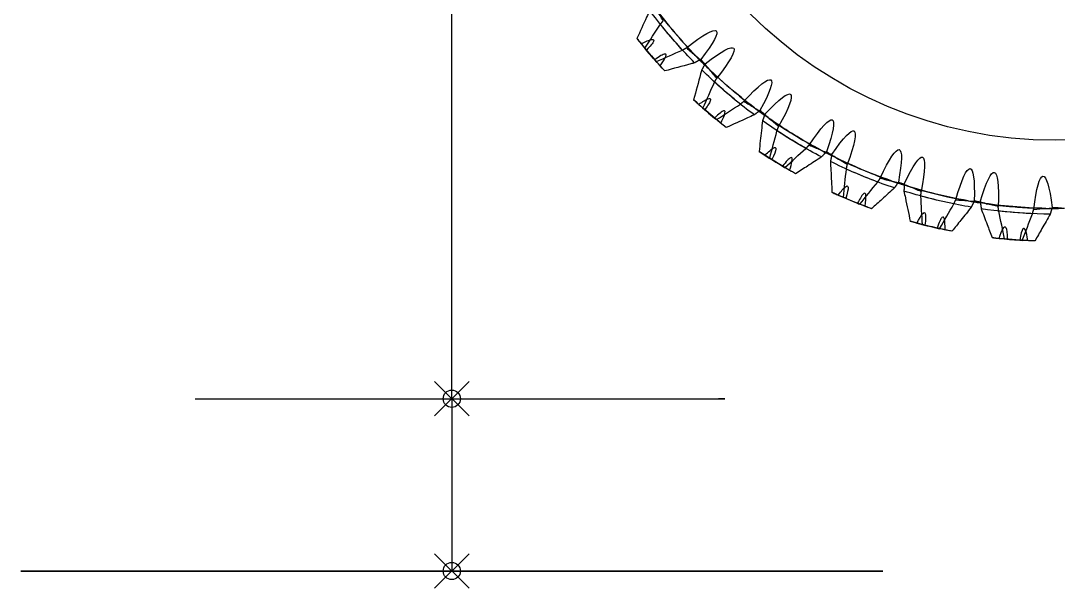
# Model space of a CAD drawing. Header units: millimetres. Extents: x -3 to 292, y -52 to 113.
# Drawn here: x -3.2 to 57, y -2.9 to 30.1 of the extents above; entities that cross this region are included whole.
import ezdxf

# ---------------------------------------------------------------- set-up
doc = ezdxf.new("R2010")
doc.units = ezdxf.units.MM
doc.header["$PDMODE"] = 35
doc.layers.add('pieza3', color=163, linetype='Continuous')

msp = doc.modelspace()

# ---------------------------------------------------------------- linework, layer by layer
at = {"extrusion": (1.60812e-16, 1, 1.06581e-15)}
msp.add_line((21.835, 8.121, -72.904), (21.835, -1.879, -72.904), dxfattribs=at)
at = {"extrusion": (1.60812e-16, 1, 1.06581e-15), "elevation": -1.879}
for points in [[(3.165, -97.904), (3.165, -47.904), (-46.835, -47.904), (-46.835, -97.904)], [(0.665, -95.404), (0.665, -50.404), (-44.335, -50.404), (-44.335, -95.404)], [(-0.685, -94.054), (-0.685, -51.754), (-42.985, -51.754), (-42.985, -94.054)]]:
    msp.add_lwpolyline(points, close=True, dxfattribs=at)
at = {"extrusion": (-1.60812e-16, -1, -1.06581e-15)}
msp.add_arc((21.835, -72.904, -8.121), 15.832, 199.86505, 12.16424, dxfattribs=at)
at = {"extrusion": (1.60812e-16, 1, 1.06581e-15)}
for p in [(21.835, 8.121, -72.904), (21.835, -1.879, -72.904)]:
    msp.add_point(p, dxfattribs=at)
at = {"layer": 'pieza3', "extrusion": (0, 0, -1)}
msp.add_line((21.835, 8.121, -72.904), (21.835, 48.121, -72.904), dxfattribs=at)
at = {"layer": 'pieza3'}
msp.add_circle((56.835, 48.121, -45.285), 25, dxfattribs=at)
at = {"layer": 'pieza3', "extrusion": (-4.07889e-32, -2.22045e-16, -1)}
for centre, radius, start, end in [((-56.835, 48.121, 67.554), 29.289, 317.57568, 323.42986), ((-56.835, 48.121, 78.254), 29.289, 315.57014, 321.42432), ((-56.835, 48.121, 68.856), 30.864, 318.54785, 321.80498), ((-56.835, 48.121, 76.952), 30.864, 317.19502, 320.45215), ((-56.835, 48.121, 75.615), 30.864, 317.94061, 320.18603), ((-56.835, 48.121, 67.554), 29.289, 308.57568, 314.42986), ((-56.835, 48.121, 78.254), 29.289, 306.57014, 312.42432), ((-56.835, 48.121, 68.856), 30.864, 309.54785, 312.80498), ((-56.835, 48.121, 76.952), 30.864, 308.19502, 311.45215), ((-56.835, 48.121, 75.615), 30.864, 308.94061, 311.18603), ((-56.835, 48.121, 67.554), 29.289, 299.57568, 305.42986), ((-56.835, 48.121, 78.254), 29.289, 297.57014, 303.42432), ((-56.835, 48.121, 68.856), 30.864, 300.54785, 303.80498), ((-56.835, 48.121, 76.952), 30.864, 299.19502, 302.45215), ((-56.835, 48.121, 75.615), 30.864, 299.94061, 302.18603), ((-56.835, 48.121, 67.554), 29.289, 290.57568, 296.42986), ((-56.835, 48.121, 78.254), 29.289, 288.57014, 294.42432), ((-56.835, 48.121, 68.856), 30.864, 291.54785, 294.80498), ((-56.835, 48.121, 67.554), 29.289, 281.57568, 287.42986), ((-56.835, 48.121, 78.254), 29.289, 279.57014, 285.42432), ((-56.835, 48.121, 76.952), 30.864, 290.19502, 293.45215), ((-56.835, 48.121, 75.615), 30.864, 290.94061, 293.18603), ((-56.835, 48.121, 67.554), 29.289, 272.57568, 278.42986), ((-56.835, 48.121, 78.254), 29.289, 270.57014, 276.42432), ((-56.835, 48.121, 68.856), 30.864, 282.54785, 285.80498), ((-56.835, 48.121, 76.952), 30.864, 281.19502, 284.45215), ((-56.835, 48.121, 75.615), 30.864, 281.94061, 284.18603), ((-56.835, 48.121, 68.856), 30.864, 273.54785, 276.80498), ((-56.835, 48.121, 76.952), 30.864, 272.19502, 275.45215), ((-56.835, 48.121, 75.615), 30.864, 272.94061, 275.18603)]:
    msp.add_arc(centre, radius, start, end, dxfattribs=at)
at = {"layer": 'pieza3', "extrusion": (-0.703598, 0.703598, -0.099504)}
for centre, start, end in [((-38.45, -73.155, 1.831), 141.12744, 217.68189), ((-38.45, -73.155, 0.415), 142.31811, 218.87256)]:
    msp.add_arc(centre, 8.68, start, end, dxfattribs=at)
at = {"layer": 'pieza3'}
for start, end in [(218.94061, 221.18603), (227.94061, 230.18603), (236.94061, 239.18603), (245.94061, 248.18603), (254.94061, 257.18603), (263.94061, 266.18603)]:
    msp.add_arc((56.835, 48.121, -70.193), 30.864, start, end, dxfattribs=at)
at = {"layer": 'pieza3', "extrusion": (-0.805002, 0.584868, -0.099504)}
for centre, start, end in [((-36.573, -74.303, -9.646), 141.12744, 217.68189), ((-36.573, -74.303, -11.062), 142.31811, 218.87256)]:
    msp.add_arc(centre, 8.68, start, end, dxfattribs=at)
at = {"layer": 'pieza3', "extrusion": (-0.886585, 0.451737, -0.099504)}
for centre, start, end in [((-32.914, -75.407, -20.689), 141.12744, 217.68189), ((-32.914, -75.407, -22.105), 142.31811, 218.87256)]:
    msp.add_arc(centre, 8.68, start, end, dxfattribs=at)
at = {"layer": 'pieza3', "extrusion": (-0.946337, 0.307483, -0.099504)}
for centre, start, end in [((-27.564, -76.441, -31.026), 141.12744, 217.68189), ((-27.564, -76.441, -32.442), 142.31811, 218.87256)]:
    msp.add_arc(centre, 8.68, start, end, dxfattribs=at)
at = {"layer": 'pieza3', "extrusion": (-0.982787, 0.155658, -0.099504)}
for centre, start, end in [((-20.655, -77.378, -40.404), 141.12744, 217.68189), ((-20.655, -77.378, -41.82), 142.31811, 218.87256)]:
    msp.add_arc(centre, 8.68, start, end, dxfattribs=at)
at = {"layer": 'pieza3', "extrusion": (-0.995037, -6.02515e-17, -0.099504)}
msp.add_arc((-12.356, -78.197, -48.59), 8.68, 141.12744, 217.68189, dxfattribs=at)
at = {"layer": 'pieza3'}
for centre, major_axis, start_param, end_param in [((-3.546, 70.381, -78.254), (51.274, -70.573), 0.892342, 0.902775), ((-6.285, 60.662, -78.254), (61.683, -61.683), 0.902775, 0.913123), ((-6.285, 60.662, -78.254), (61.683, -61.683), 0.892342, 0.902775), ((-7.47, 50.633, -78.254), (70.573, -51.274), 0.902775, 0.913123), ((-7.47, 50.633, -78.254), (70.573, -51.274), 0.892342, 0.902775), ((-7.071, 40.543, -78.254), (77.725, -39.603), 0.902775, 0.913123), ((-7.071, 40.543, -78.254), (77.725, -39.603), 0.892342, 0.902775), ((-5.099, 30.639, -78.254), (82.963, -26.956), 0.902775, 0.913123), ((-5.099, 30.639, -78.254), (82.963, -26.956), 0.892342, 0.902775), ((-1.601, 21.166, -78.254), (86.159, -13.646), 0.902775, 0.913123), ((-1.601, 21.166, -78.254), (86.159, -13.646), 0.892342, 0.902775), ((3.335, 12.356, -78.254), (87.233, 0), 0.902775, 0.913123)]:
    msp.add_ellipse(centre, major_axis=major_axis, ratio=0.099504, start_param=start_param, end_param=end_param, dxfattribs=at)
at = {"layer": 'pieza3', "extrusion": (8.99943e-18, -2.31044e-16, -1)}
for start_param, end_param in [(-2.24925, -2.238818), (-2.238818, -2.228469)]:
    msp.add_ellipse((69.376, -14.999, -67.554), major_axis=(61.683, -61.683), ratio=0.099504, start_param=start_param, end_param=end_param, dxfattribs=at)
at = {"layer": 'pieza3', "extrusion": (-1.02964e-17, -2.14564e-16, -1)}
for start_param, end_param in [(-2.24925, -2.238818), (-2.238818, -2.228469)]:
    msp.add_ellipse((79.095, -12.26, -67.554), major_axis=(70.573, -51.274), ratio=0.099504, start_param=start_param, end_param=end_param, dxfattribs=at)
at = {"layer": 'pieza3', "extrusion": (-4.93038e-32, -2.22045e-16, -1)}
for start_param, end_param in [(-2.24925, -2.238818), (-2.238818, -2.228469)]:
    msp.add_ellipse((88.267, -8.034, -67.554), major_axis=(77.725, -39.603), ratio=0.099504, start_param=start_param, end_param=end_param, dxfattribs=at)
at = {"layer": 'pieza3', "extrusion": (-3.69779e-32, -2.22045e-16, -1)}
for centre, major_axis, start_param, end_param in [((96.664, -2.426, -67.554), (82.963, -26.956), -2.24925, -2.238818), ((96.664, -2.426, -67.554), (82.963, -26.956), -2.238818, -2.228469), ((104.081, 4.427, -67.554), (86.159, -13.646), -2.24925, -2.238818), ((104.081, 4.427, -67.554), (86.159, -13.646), -2.238818, -2.228469)]:
    msp.add_ellipse(centre, major_axis=major_axis, ratio=0.099504, start_param=start_param, end_param=end_param, dxfattribs=at)
at = {"layer": 'pieza3', "extrusion": (-4.07889e-32, -2.22045e-16, -1)}
for start_param, end_param in [(-2.24925, -2.238818), (-2.238818, -2.228469)]:
    msp.add_ellipse((110.335, 12.356, -67.554), major_axis=(87.233, 0), ratio=0.099504, start_param=start_param, end_param=end_param, dxfattribs=at)
at = {"layer": 'pieza3'}
for points in [[(35.985, 28.028, -67.554), (35.102, 28.945, -67.554), (34.279, 29.92, -67.554), (33.524, 30.945, -67.554)], [(33.728, 30.671, -78.254), (34.495, 29.655, -78.254), (35.329, 28.69, -78.254), (36.223, 27.784, -78.254)], [(33.035, 28.469, -76.952), (33.335, 28.93, -77.385), (33.636, 29.393, -77.82), (33.937, 29.858, -78.254)], [(33.127, 28.358, -75.615), (33.104, 28.386, -76.061), (33.072, 28.424, -76.506), (33.035, 28.469, -76.952)], [(33.701, 27.689, -68.856), (34.202, 27.911, -68.424), (34.707, 28.136, -67.989), (35.215, 28.362, -67.554)], [(33.607, 27.796, -70.193), (33.631, 27.769, -69.746), (33.663, 27.732, -69.301), (33.701, 27.689, -68.856)], [(35.985, 28.028, -67.554), (36.154, 27.853, -67.554), (36.325, 27.68, -67.554), (36.498, 27.509, -67.554)], [(36.742, 27.271, -78.254), (36.567, 27.44, -78.254), (36.394, 27.611, -78.254), (36.223, 27.784, -78.254)], [(39.385, 25.014, -67.554), (38.369, 25.781, -67.554), (37.404, 26.615, -67.554), (36.498, 27.509, -67.554)], [(36.742, 27.271, -78.254), (37.659, 26.388, -78.254), (38.634, 25.565, -78.254), (39.659, 24.81, -78.254)], [(36.403, 24.987, -76.952), (36.625, 25.488, -77.384), (36.85, 25.993, -77.818), (37.076, 26.501, -78.254)], [(36.51, 24.893, -75.615), (36.483, 24.917, -76.061), (36.446, 24.949, -76.507), (36.403, 24.987, -76.952)], [(37.183, 24.321, -68.856), (37.644, 24.621, -68.422), (38.107, 24.922, -67.988), (38.572, 25.223, -67.554)], [(39.385, 25.014, -67.554), (39.579, 24.867, -67.554), (39.775, 24.723, -67.554), (39.973, 24.582, -67.554)], [(40.251, 24.385, -78.254), (40.052, 24.524, -78.254), (39.854, 24.666, -78.254), (39.659, 24.81, -78.254)], [(37.072, 24.413, -70.193), (37.1, 24.39, -69.746), (37.138, 24.358, -69.301), (37.183, 24.321, -68.856)], [(41.148, 21.54, -68.856), (41.556, 21.907, -68.423), (41.966, 22.277, -67.989), (42.379, 22.648, -67.554)], [(43.215, 22.569, -67.554), (43.429, 22.454, -67.554), (43.645, 22.343, -67.554), (43.863, 22.234, -67.554)], [(44.168, 22.083, -78.254), (43.95, 22.189, -78.254), (43.732, 22.298, -78.254), (43.517, 22.41, -78.254)], [(40.394, 21.999, -75.615), (40.364, 22.019, -76.061), (40.322, 22.045, -76.507), (40.273, 22.076, -76.952)], [(44.551, 19.806, -76.952), (44.609, 20.354, -77.386), (44.666, 20.903, -77.82), (44.724, 21.453, -78.254)], [(45.499, 19.413, -68.856), (45.846, 19.841, -68.421), (46.193, 20.271, -67.987), (46.541, 20.7, -67.554)], [(47.38, 20.753, -67.554), (47.609, 20.673, -67.554), (47.84, 20.597, -67.554), (48.072, 20.523, -67.554)], [(48.397, 20.422, -78.254), (48.165, 20.493, -78.254), (47.933, 20.567, -78.254), (47.703, 20.643, -78.254)], [(49.132, 18.233, -76.952), (49.103, 18.782, -77.385), (49.074, 19.334, -77.819), (49.045, 19.887, -78.254)], [(44.683, 19.749, -75.615), (44.65, 19.763, -76.061), (44.605, 19.783, -76.506), (44.551, 19.806, -76.952)], [(45.366, 19.466, -70.193), (45.399, 19.453, -69.747), (45.445, 19.435, -69.302), (45.499, 19.413, -68.856)], [(50.129, 17.993, -68.856), (50.404, 18.47, -68.422), (50.681, 18.948, -67.988), (50.958, 19.428, -67.554)], [(51.777, 19.611, -67.554), (52.017, 19.568, -67.554), (52.257, 19.529, -67.554), (52.497, 19.492, -67.554)], [(52.834, 19.443, -78.254), (52.594, 19.477, -78.254), (52.353, 19.513, -78.254), (52.113, 19.553, -78.254)], [(53.902, 17.396, -76.952), (53.788, 17.932, -77.384), (53.673, 18.473, -77.818), (53.558, 19.016, -78.254)], [(54.925, 17.315, -68.856), (55.122, 17.829, -68.422), (55.32, 18.344, -67.988), (55.518, 18.862, -67.554)], [(56.3, 19.17, -67.554), (56.543, 19.166, -67.554), (56.786, 19.164, -67.554), (57.029, 19.166, -67.554)], [(57.37, 19.17, -78.254), (57.127, 19.166, -78.254), (56.884, 19.164, -78.254), (56.641, 19.166, -78.254)], [(49.271, 18.197, -75.615), (49.236, 18.206, -76.061), (49.188, 18.218, -76.506), (49.132, 18.233, -76.952)], [(49.989, 18.025, -70.193), (50.024, 18.017, -69.747), (50.072, 18.006, -69.302), (50.129, 17.993, -68.856)], [(54.782, 17.325, -70.193), (54.817, 17.322, -69.747), (54.866, 17.319, -69.302), (54.925, 17.315, -68.856)]]:
    msp.add_open_spline(points, degree=3, dxfattribs=at)
for points, knots in [([(33.312, 30.67, -67.554), (33.253, 30.538, -67.658), (33.193, 30.406, -67.763), (32.947, 29.86, -68.197), (32.762, 29.447, -68.527), (32.578, 29.036, -68.856)], [4.830745, 4.830745, 4.830745, 4.830745, 4.8795522, 4.8795522, 5.0324096, 5.0324096, 5.0324096, 5.0324096]), ([(32.578, 29.036, -68.856), (32.641, 28.955, -69.165), (32.702, 28.88, -69.476), (32.782, 28.78, -69.92), (32.805, 28.75, -70.055), (32.828, 28.722, -70.193)], [4.592684, 4.592684, 4.592684, 4.592684, 4.6898958, 4.6898958, 4.7312183, 4.7312183, 4.7312183, 4.7312183]), ([(32.828, 28.722, -70.193), (33.095, 28.859, -70.724), (33.293, 28.942, -71.299), (33.536, 28.991, -72.496), (33.578, 28.956, -73.109), (33.498, 28.762, -74.38), (33.358, 28.591, -75.024), (33.127, 28.358, -75.615)], [-2.3389614, -2.3389614, -2.3389614, -2.3389614, -2.1559416, -2.1559416, -1.9724524, -1.9724524, -1.7695774, -1.7695774, -1.7695774, -1.7695774]), ([(33.919, 27.445, -75.615), (34.047, 27.619, -75.232), (34.142, 27.763, -74.826), (34.298, 28.056, -73.701), (34.296, 28.144, -72.967), (34.092, 28.116, -71.524), (33.893, 28.003, -70.828), (33.607, 27.796, -70.193)], [-0.5697029, -0.5697029, -0.5697029, -0.5697029, -0.4373644, -0.4373644, -0.2179123, -0.2179123, -0.0000007, -0.0000007, -0.0000007, -0.0000007]), ([(34.19, 27.148, -76.952), (34.121, 27.223, -76.642), (34.055, 27.295, -76.332), (33.969, 27.389, -75.888), (33.944, 27.417, -75.753), (33.919, 27.445, -75.615)], [5.4664417, 5.4664417, 5.4664417, 5.4664417, 5.5636534, 5.5636534, 5.6049759, 5.6049759, 5.6049759, 5.6049759]), ([(35.919, 27.618, -78.254), (35.845, 27.597, -78.198), (35.77, 27.577, -78.142), (35.192, 27.419, -77.708), (34.689, 27.283, -77.329), (34.19, 27.148, -76.952)], [5.9864948, 5.9864948, 5.9864948, 5.9864948, 6.0125483, 6.0125483, 6.1883255, 6.1883255, 6.1883255, 6.1883255]), ([(36.332, 27.205, -67.554), (36.311, 27.131, -67.609), (36.291, 27.056, -67.665), (36.133, 26.478, -68.099), (35.997, 25.975, -68.478), (35.862, 25.476, -68.856)], [5.9808142, 5.9808142, 5.9808142, 5.9808142, 6.0068132, 6.0068132, 6.1826454, 6.1826454, 6.1826454, 6.1826454]), ([(35.862, 25.476, -68.856), (35.937, 25.407, -69.165), (36.009, 25.341, -69.476), (36.103, 25.255, -69.92), (36.131, 25.23, -70.055), (36.159, 25.205, -70.193)], [5.4623591, 5.4623591, 5.4623591, 5.4623591, 5.5595708, 5.5595708, 5.6008933, 5.6008933, 5.6008933, 5.6008933]), ([(36.159, 25.205, -70.193), (36.401, 25.383, -70.724), (36.583, 25.495, -71.3), (36.815, 25.581, -72.496), (36.863, 25.554, -73.109), (36.814, 25.35, -74.379), (36.703, 25.159, -75.024), (36.51, 24.893, -75.615)], [-2.3389614, -2.3389614, -2.3389614, -2.3389614, -2.1559287, -2.1559287, -1.9725745, -1.9725745, -1.7695768, -1.7695768, -1.7695768, -1.7695768]), ([(37.436, 24.114, -75.615), (37.535, 24.307, -75.231), (37.606, 24.464, -74.823), (37.714, 24.778, -73.698), (37.698, 24.864, -72.965), (37.501, 24.804, -71.523), (37.322, 24.662, -70.827), (37.072, 24.413, -70.193)], [-0.5697013, -0.5697013, -0.5697013, -0.5697013, -0.4370328, -0.4370328, -0.2177425, -0.2177425, -0.0000007, -0.0000007, -0.0000007, -0.0000007]), ([(37.75, 23.864, -76.952), (37.669, 23.927, -76.642), (37.594, 23.988, -76.332), (37.494, 24.068, -75.888), (37.464, 24.091, -75.753), (37.436, 24.114, -75.615)], [4.5959622, 4.5959622, 4.5959622, 4.5959622, 4.693174, 4.693174, 4.7344965, 4.7344965, 4.7344965, 4.7344965]), ([(39.384, 24.598, -78.254), (39.252, 24.538, -78.149), (39.119, 24.479, -78.044), (38.573, 24.233, -77.61), (38.16, 24.048, -77.281), (37.75, 23.864, -76.952)], [4.8359641, 4.8359641, 4.8359641, 4.8359641, 4.8848708, 4.8848708, 5.0376281, 5.0376281, 5.0376281, 5.0376281]), ([(39.856, 24.256, -67.554), (39.835, 24.069, -67.689), (39.815, 23.883, -67.825), (39.75, 23.288, -68.258), (39.706, 22.88, -68.557), (39.663, 22.474, -68.856)], [5.9215339, 5.9215339, 5.9215339, 5.9215339, 5.9846727, 5.9846727, 6.1231347, 6.1231347, 6.1231347, 6.1231347]), ([(43.215, 22.569, -67.554), (42.303, 23.055, -67.554), (41.417, 23.591, -67.554), (40.562, 24.172, -67.554), (40.364, 24.306, -67.554), (40.167, 24.443, -67.554), (39.973, 24.582, -67.554)], [-0.1720589, -0.1720589, -0.1720589, -0.1720589, -0.15501231, -0.15501231, -0.15501231, -0.15106712, -0.15106712, -0.15106712, -0.15106712]), ([(40.251, 24.385, -78.254), (40.354, 24.313, -78.254), (40.457, 24.242, -78.254), (40.561, 24.171, -78.254), (41.51, 23.526, -78.254), (42.498, 22.938, -78.254), (43.517, 22.41, -78.254)], [0.1529411, 0.1529411, 0.1529411, 0.1529411, 0.15501231, 0.15501231, 0.15501231, 0.17393288, 0.17393288, 0.17393288, 0.17393288]), ([(40.273, 22.076, -76.952), (40.413, 22.598, -77.377), (40.553, 23.123, -77.805), (40.697, 23.66, -78.241), (40.699, 23.668, -78.247), (40.702, 23.676, -78.254)], [6.7274747, 6.7274747, 6.7274747, 6.7274747, 6.9220935, 6.9220935, 6.924977, 6.924977, 6.924977, 6.924977]), ([(39.663, 22.474, -68.856), (39.748, 22.417, -69.165), (39.829, 22.364, -69.476), (39.936, 22.294, -69.92), (39.967, 22.273, -70.055), (39.998, 22.253, -70.193)], [5.3663864, 5.3663864, 5.3663864, 5.3663864, 5.4635982, 5.4635982, 5.5049207, 5.5049207, 5.5049207, 5.5049207]), ([(39.998, 22.253, -70.193), (40.209, 22.466, -70.724), (40.372, 22.606, -71.299), (40.588, 22.727, -72.496), (40.639, 22.708, -73.109), (40.623, 22.498, -74.38), (40.542, 22.292, -75.024), (40.394, 21.999, -75.615)], [-2.3389615, -2.3389615, -2.3389615, -2.3389615, -2.1559445, -2.1559445, -1.9724247, -1.9724247, -1.7695775, -1.7695775, -1.7695775, -1.7695775]), ([(41.43, 21.375, -75.615), (41.498, 21.582, -75.229), (41.544, 21.75, -74.819), (41.601, 22.076, -73.692), (41.572, 22.157, -72.96), (41.386, 22.066, -71.52), (41.232, 21.897, -70.826), (41.024, 21.613, -70.193)], [-0.5696981, -0.5696981, -0.5696981, -0.5696981, -0.4362609, -0.4362609, -0.2173456, -0.2173456, -0.0000007, -0.0000007, -0.0000007, -0.0000007]), ([(43.279, 22.158, -78.254), (43.009, 21.981, -78.021), (42.739, 21.804, -77.787), (42.239, 21.477, -77.353), (42.009, 21.327, -77.152), (41.779, 21.177, -76.952)], [3.9422605, 3.9422605, 3.9422605, 3.9422605, 4.051296, 4.051296, 4.1444134, 4.1444134, 4.1444134, 4.1444134]), ([(43.798, 21.893, -67.554), (43.806, 21.72, -67.679), (43.815, 21.547, -67.804), (43.844, 20.949, -68.238), (43.865, 20.525, -68.547), (43.886, 20.104, -68.856)], [5.4603216, 5.4603216, 5.4603216, 5.4603216, 5.5187128, 5.5187128, 5.6619401, 5.6619401, 5.6619401, 5.6619401]), ([(47.38, 20.753, -67.554), (46.578, 21.03, -67.554), (45.788, 21.342, -67.554), (45.014, 21.689, -67.554), (44.626, 21.862, -67.554), (44.242, 22.044, -67.554), (43.863, 22.234, -67.554)], [-0.1970589, -0.1970589, -0.1970589, -0.1970589, -0.18307071, -0.18307071, -0.18307071, -0.17606712, -0.17606712, -0.17606712, -0.17606712]), ([(44.168, 22.083, -78.254), (44.448, 21.947, -78.254), (44.73, 21.815, -78.254), (45.014, 21.688, -78.254), (45.892, 21.295, -78.254), (46.79, 20.947, -78.254), (47.703, 20.643, -78.254)], [0.1779411, 0.1779411, 0.1779411, 0.1779411, 0.18307071, 0.18307071, 0.18307071, 0.19893288, 0.19893288, 0.19893288, 0.19893288]), ([(41.024, 21.613, -70.193), (41.054, 21.596, -69.766), (41.094, 21.572, -69.34), (41.143, 21.543, -68.894), (41.145, 21.541, -68.875), (41.148, 21.54, -68.856)], [4.8163136, 4.8163136, 4.8163136, 4.8163136, 4.9448151, 4.9448151, 4.9506011, 4.9506011, 4.9506011, 4.9506011]), ([(41.779, 21.177, -76.952), (41.69, 21.227, -76.642), (41.606, 21.275, -76.332), (41.495, 21.338, -75.888), (41.462, 21.357, -75.753), (41.43, 21.375, -75.615)], [3.9709302, 3.9709302, 3.9709302, 3.9709302, 4.0681419, 4.0681419, 4.1094644, 4.1094644, 4.1094644, 4.1094644]), ([(44.252, 19.938, -70.193), (44.427, 20.181, -70.724), (44.566, 20.344, -71.299), (44.76, 20.498, -72.497), (44.814, 20.487, -73.111), (44.83, 20.277, -74.382), (44.783, 20.061, -75.025), (44.683, 19.749, -75.615)], [-2.3389617, -2.3389617, -2.3389617, -2.3389617, -2.1559748, -2.1559748, -1.9721297, -1.9721297, -1.769579, -1.769579, -1.769579, -1.769579]), ([(51.777, 19.611, -67.554), (51.069, 19.736, -67.554), (50.366, 19.889, -67.554), (49.669, 20.067, -67.554), (49.132, 20.204, -67.554), (48.6, 20.356, -67.554), (48.072, 20.523, -67.554)], [-0.2220589, -0.2220589, -0.2220589, -0.2220589, -0.21019742, -0.21019742, -0.21019742, -0.20106712, -0.20106712, -0.20106712, -0.20106712]), ([(43.886, 20.104, -68.856), (43.979, 20.061, -69.165), (44.067, 20.021, -69.476), (44.184, 19.968, -69.92), (44.218, 19.953, -70.055), (44.252, 19.938, -70.193)], [5.02563, 5.02563, 5.02563, 5.02563, 5.1228417, 5.1228417, 5.1641643, 5.1641643, 5.1641643, 5.1641643]), ([(45.804, 19.295, -75.615), (45.85, 19.579, -75.105), (45.868, 19.787, -74.555), (45.845, 20.037, -73.412), (45.805, 20.077, -72.827), (45.653, 19.972, -71.527), (45.527, 19.781, -70.829), (45.366, 19.466, -70.193)], [-0.569296, -0.569296, -0.569296, -0.569296, -0.3937975, -0.3937975, -0.218361, -0.218361, -0.0000007, -0.0000007, -0.0000007, -0.0000007]), ([(47.507, 20.357, -78.254), (47.269, 20.14, -78.021), (47.03, 19.923, -77.787), (46.587, 19.522, -77.353), (46.383, 19.337, -77.152), (46.18, 19.154, -76.952)], [3.3441669, 3.3441669, 3.3441669, 3.3441669, 3.4532025, 3.4532025, 3.5463199, 3.5463199, 3.5463199, 3.5463199]), ([(48.062, 20.177, -67.554), (48.089, 20.043, -67.653), (48.117, 19.908, -67.752), (48.239, 19.322, -68.185), (48.334, 18.871, -68.521), (48.428, 18.423, -68.856)], [4.7001453, 4.7001453, 4.7001453, 4.7001453, 4.7463244, 4.7463244, 4.901825, 4.901825, 4.901825, 4.901825]), ([(48.397, 20.422, -78.254), (48.818, 20.294, -78.254), (49.242, 20.175, -78.254), (49.669, 20.066, -78.254), (50.476, 19.86, -78.254), (51.292, 19.689, -78.254), (52.113, 19.553, -78.254)], [0.2029411, 0.2029411, 0.2029411, 0.2029411, 0.21019742, 0.21019742, 0.21019742, 0.22393288, 0.22393288, 0.22393288, 0.22393288]), ([(46.18, 19.154, -76.952), (46.084, 19.189, -76.642), (45.993, 19.223, -76.332), (45.873, 19.268, -75.888), (45.838, 19.282, -75.753), (45.804, 19.295, -75.615)], [3.5595154, 3.5595154, 3.5595154, 3.5595154, 3.6567271, 3.6567271, 3.6980497, 3.6980497, 3.6980497, 3.6980497]), ([(56.3, 19.17, -67.554), (55.655, 19.182, -67.554), (55.01, 19.216, -67.554), (54.368, 19.271, -67.554), (53.742, 19.325, -67.554), (53.118, 19.398, -67.554), (52.497, 19.492, -67.554)], [-0.2470589, -0.2470589, -0.2470589, -0.2470589, -0.23642336, -0.23642336, -0.23642336, -0.22606712, -0.22606712, -0.22606712, -0.22606712]), ([(52.834, 19.443, -78.254), (53.344, 19.372, -78.254), (53.855, 19.315, -78.254), (54.368, 19.271, -78.254), (55.123, 19.206, -78.254), (55.882, 19.171, -78.254), (56.641, 19.166, -78.254)], [0.2279411, 0.2279411, 0.2279411, 0.2279411, 0.23642336, 0.23642336, 0.23642336, 0.24893288, 0.24893288, 0.24893288, 0.24893288]), ([(48.815, 18.316, -70.193), (48.945, 18.573, -70.702), (49.053, 18.752, -71.252), (49.218, 18.941, -72.395), (49.274, 18.95, -72.981), (49.336, 18.776, -74.281), (49.325, 18.547, -74.979), (49.271, 18.197, -75.615)], [-0.569296, -0.569296, -0.569296, -0.569296, -0.3937965, -0.3937965, -0.2183533, -0.2183533, -0.0000007, -0.0000007, -0.0000007, -0.0000007]), ([(50.449, 17.924, -75.615), (50.45, 18.212, -75.105), (50.435, 18.42, -74.555), (50.374, 18.664, -73.412), (50.328, 18.697, -72.825), (50.194, 18.569, -71.526), (50.099, 18.361, -70.828), (49.989, 18.025, -70.193)], [-0.5692955, -0.5692955, -0.5692955, -0.5692955, -0.3937772, -0.3937772, -0.2181945, -0.2181945, -0.0000007, -0.0000007, -0.0000007, -0.0000007]), ([(51.965, 19.24, -78.254), (51.764, 18.988, -78.021), (51.561, 18.736, -77.787), (51.187, 18.271, -77.353), (51.014, 18.057, -77.152), (50.842, 17.843, -76.952)], [3.0244205, 3.0244205, 3.0244205, 3.0244205, 3.133456, 3.133456, 3.2265734, 3.2265734, 3.2265734, 3.2265734]), ([(52.541, 19.149, -67.554), (52.655, 18.847, -67.786), (52.77, 18.545, -68.02), (52.982, 17.987, -68.455), (53.08, 17.73, -68.655), (53.178, 17.474, -68.856)], [3.8067412, 3.8067412, 3.8067412, 3.8067412, 3.9157768, 3.9157768, 4.0088942, 4.0088942, 4.0088942, 4.0088942]), ([(56.543, 18.834, -78.254), (56.383, 18.553, -78.021), (56.223, 18.273, -77.787), (55.926, 17.755, -77.353), (55.789, 17.516, -77.152), (55.653, 17.279, -76.952)], [3.0103831, 3.0103831, 3.0103831, 3.0103831, 3.1194187, 3.1194187, 3.2125361, 3.2125361, 3.2125361, 3.2125361]), ([(48.428, 18.423, -68.856), (48.527, 18.395, -69.165), (48.62, 18.369, -69.476), (48.744, 18.336, -69.92), (48.78, 18.326, -70.055), (48.815, 18.316, -70.193)], [4.5066654, 4.5066654, 4.5066654, 4.5066654, 4.6038772, 4.6038772, 4.6451997, 4.6451997, 4.6451997, 4.6451997]), ([(53.577, 17.429, -70.193), (53.664, 17.703, -70.702), (53.743, 17.896, -71.252), (53.877, 18.109, -72.396), (53.931, 18.126, -72.982), (54.019, 17.963, -74.282), (54.044, 17.736, -74.979), (54.045, 17.383, -75.615)], [-0.5692954, -0.5692954, -0.5692954, -0.5692954, -0.3937736, -0.3937736, -0.2181643, -0.2181643, -0.0000007, -0.0000007, -0.0000007, -0.0000007]), ([(50.842, 17.843, -76.952), (50.742, 17.863, -76.642), (50.647, 17.883, -76.332), (50.522, 17.909, -75.888), (50.485, 17.916, -75.753), (50.449, 17.924, -75.615)], [3.3252855, 3.3252855, 3.3252855, 3.3252855, 3.4224973, 3.4224973, 3.4638198, 3.4638198, 3.4638198, 3.4638198]), ([(53.178, 17.474, -68.856), (53.279, 17.461, -69.165), (53.375, 17.451, -69.476), (53.503, 17.437, -69.92), (53.54, 17.433, -70.055), (53.577, 17.429, -70.193)], [3.877219, 3.877219, 3.877219, 3.877219, 3.9744308, 3.9744308, 4.0157533, 4.0157533, 4.0157533, 4.0157533]), ([(55.251, 17.297, -75.615), (55.207, 17.581, -75.105), (55.16, 17.785, -74.555), (55.061, 18.016, -73.41), (55.011, 18.041, -72.822), (54.898, 17.893, -71.523), (54.838, 17.673, -70.827), (54.782, 17.325, -70.193)], [-0.5692939, -0.5692939, -0.5692939, -0.5692939, -0.3937168, -0.3937168, -0.2177058, -0.2177058, -0.0000007, -0.0000007, -0.0000007, -0.0000007]), ([(54.045, 17.383, -75.615), (54.012, 17.386, -76.022), (53.968, 17.39, -76.429), (53.912, 17.395, -76.874), (53.907, 17.395, -76.913), (53.902, 17.396, -76.952)], [4.7224227, 4.7224227, 4.7224227, 4.7224227, 4.844995, 4.844995, 4.8566515, 4.8566515, 4.8566515, 4.8566515]), ([(55.653, 17.279, -76.952), (55.55, 17.283, -76.642), (55.453, 17.287, -76.332), (55.326, 17.293, -75.888), (55.288, 17.295, -75.753), (55.251, 17.297, -75.615)], [3.3144464, 3.3144464, 3.3144464, 3.3144464, 3.4116582, 3.4116582, 3.4529807, 3.4529807, 3.4529807, 3.4529807])]:
    msp.add_open_spline(points, degree=3, knots=knots, dxfattribs=at)
for points, weights in [([(33.937, 29.858, -78.254), (34.018, 29.959, -78.254), (34.1, 30.062, -78.254)], [1.98782925021, 1.97507852683, 1.96200545495]), ([(35.215, 28.362, -67.554), (35.327, 28.426, -67.554), (35.442, 28.491, -67.554)], [2.54034536547, 2.52405058511, 2.50734385964]), ([(36.223, 27.784, -78.254), (36.069, 27.7, -78.254), (35.919, 27.618, -78.254)], [2.42952840378, 2.45441302388, 2.47856009092]), ([(36.278, 27.814, -78.254), (36.251, 27.799, -78.254), (36.223, 27.784, -78.254)], [2.42086085118, 2.42520575507, 2.42952840378]), ([(36.498, 27.509, -67.554), (36.414, 27.355, -67.554), (36.332, 27.205, -67.554)], [2.42931993972, 2.45420242462, 2.47834741974]), ([(36.528, 27.564, -67.554), (36.513, 27.537, -67.554), (36.498, 27.509, -67.554)], [2.42065313084, 2.42499766192, 2.42931993972]), ([(37.076, 26.501, -78.254), (37.14, 26.613, -78.254), (37.205, 26.728, -78.254)], [2.54015165417, 2.52385811634, 2.50715266483]), ([(38.572, 25.223, -67.554), (38.673, 25.304, -67.554), (38.776, 25.386, -67.554)], [1.98799027348, 1.97523851724, 1.96216438638]), ([(39.659, 24.81, -78.254), (39.519, 24.703, -78.254), (39.384, 24.598, -78.254)], [1.83510682193, 1.85390303607, 1.87214215086]), ([(39.708, 24.848, -78.254), (39.683, 24.829, -78.254), (39.659, 24.81, -78.254)], [1.82855991971, 1.83184177588, 1.83510682193]), ([(39.973, 24.582, -67.554), (39.914, 24.416, -67.554), (39.856, 24.256, -67.554)], [2.58463546885, 2.61110878427, 2.63679745942]), ([(39.993, 24.64, -67.554), (39.983, 24.611, -67.554), (39.973, 24.582, -67.554)], [2.57541455838, 2.58003685162, 2.58463546885]), ([(40.702, 23.676, -78.254), (40.747, 23.797, -78.254), (40.793, 23.921, -78.254)], [2.68447569287, 2.66725640355, 2.6496017968]), ([(42.379, 22.648, -67.554), (42.466, 22.744, -67.554), (42.555, 22.841, -67.554)], [1.59776549452, 1.58751679442, 1.57700899896]), ([(43.517, 22.41, -78.254), (43.395, 22.282, -78.254), (43.279, 22.158, -78.254)], [1.41516314124, 1.4296580519, 1.44372334918]), ([(43.559, 22.455, -78.254), (43.538, 22.433, -78.254), (43.517, 22.41, -78.254)], [1.4101144244, 1.41264526448, 1.41516314124]), ([(43.874, 22.295, -67.554), (43.868, 22.264, -67.554), (43.863, 22.234, -67.554)], [2.33000782755, 2.33418967058, 2.33835009365]), ([(43.863, 22.234, -67.554), (43.83, 22.061, -67.554), (43.798, 21.893, -67.554)], [2.33835009365, 2.36230081333, 2.38554165973]), ([(44.724, 21.453, -78.254), (44.75, 21.58, -78.254), (44.777, 21.71, -78.254)], [2.45561963307, 2.43986831708, 2.42371879519]), ([(46.541, 20.7, -67.554), (46.612, 20.809, -67.554), (46.686, 20.919, -67.554)], [1.35643405052, 1.34773334579, 1.33881268027]), ([(47.703, 20.643, -78.254), (47.603, 20.498, -78.254), (47.507, 20.357, -78.254)], [1.15545227629, 1.16728707966, 1.17877111234]), ([(47.738, 20.694, -78.254), (47.72, 20.669, -78.254), (47.703, 20.643, -78.254)], [1.15133010041, 1.15339648049, 1.15545227629]), ([(48.072, 20.523, -67.554), (48.067, 20.347, -67.554), (48.062, 20.177, -67.554)], [1.95757742269, 1.9776280508, 1.99708440009]), ([(48.074, 20.585, -67.554), (48.073, 20.554, -67.554), (48.072, 20.523, -67.554)], [1.95059359601, 1.95409447534, 1.95757742269]), ([(49.045, 19.887, -78.254), (49.051, 20.016, -78.254), (49.057, 20.148, -78.254)], [1.09150225666, 1.09479624437, 1.09787403116]), ([(50.958, 19.428, -67.554), (51.011, 19.546, -67.554), (51.066, 19.666, -67.554)], [1.2396709767, 1.23171923653, 1.22356647]), ([(52.113, 19.553, -78.254), (52.038, 19.394, -78.254), (51.965, 19.24, -78.254)], [1.02979671151, 1.04034447869, 1.05057962152]), ([(52.14, 19.609, -78.254), (52.127, 19.581, -78.254), (52.113, 19.553, -78.254)], [1.02612282273, 1.02796448374, 1.02979671151]), ([(52.489, 19.554, -67.554), (52.493, 19.523, -67.554), (52.497, 19.492, -67.554)], [1.48563590849, 1.48830229273, 1.4909550194]), ([(52.497, 19.492, -67.554), (52.52, 19.318, -67.554), (52.541, 19.149, -67.554)], [1.4909550194, 1.50622623385, 1.52104482611]), ([(53.558, 19.016, -78.254), (53.543, 19.145, -78.254), (53.528, 19.276, -78.254)], [1.06574573013, 1.06785355325, 1.06974519757]), ([(55.518, 18.862, -67.554), (55.553, 18.986, -67.554), (55.588, 19.114, -67.554)], [1.27873850844, 1.27053617366, 1.26212647728]), ([(56.641, 19.166, -78.254), (56.591, 18.997, -78.254), (56.543, 18.834, -78.254)], [1.07183956465, 1.08281795879, 1.09347096526]), ([(56.658, 19.226, -78.254), (56.649, 19.196, -78.254), (56.641, 19.166, -78.254)], [1.06801568435, 1.06993253368, 1.07183956465])]:
    msp.add_rational_spline(points, weights, degree=2, dxfattribs=at)

doc.saveas('drawing.dxf')
